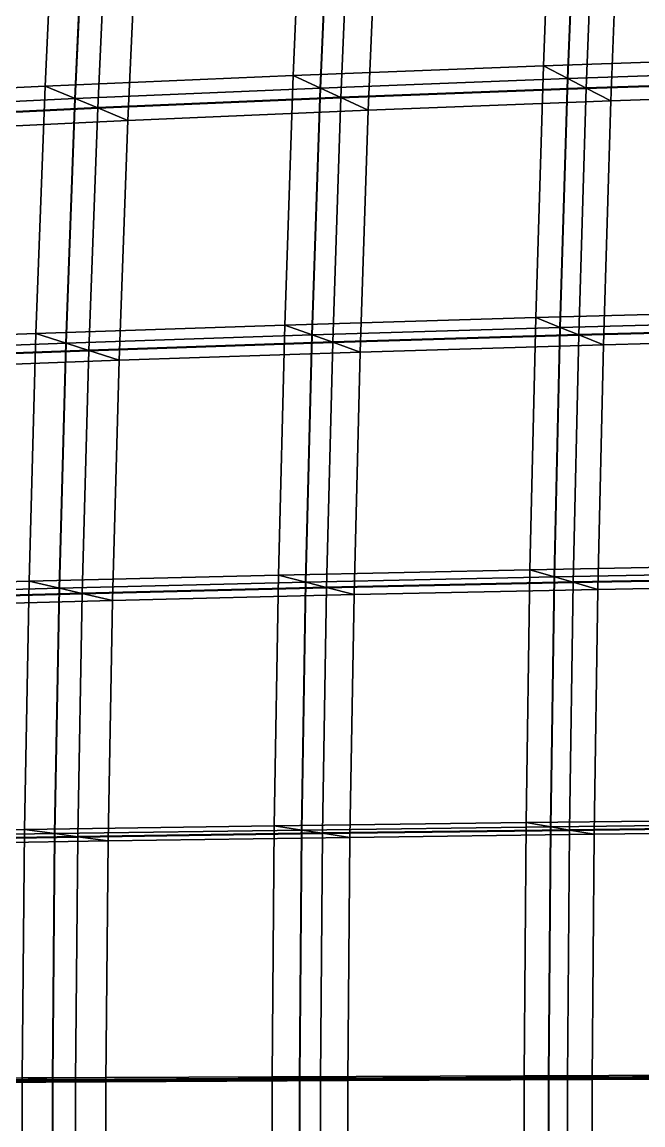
# Model space of a CAD drawing. Extents: x -25.3 to 28.3, y -25.5 to 26.5.
# Drawn here: x -11.232 to -8.653, y 0.321 to 4.903 of the extents above; entities that cross this region are included whole.
import ezdxf

# ---------------------------------------------------------------- set-up
doc = ezdxf.new("R2010")
doc.units = 0
doc.header["$MEASUREMENT"] = 0
doc.layers.add('LowerTendons', color=150, linetype='CONTINUOUS', lineweight=50)
doc.layers.add('UpperTendons', color=123, linetype='CONTINUOUS', lineweight=40)
doc.layers.add('TestBases', color=40, linetype='CONTINUOUS')

msp = doc.modelspace()

# ---------------------------------------------------------------- linework, layer by layer
at = {"layer": 'LowerTendons'}
for p, q in [((-8.88809, 4.6283, 33.43039), (-9.90728, 4.58922, 33.14807)), ((-7.86102, 4.66312, 33.68189), (-8.88809, 4.6283, 33.43039)), ((-9.90728, 4.58922, 33.14807), (-10.91768, 4.5459, 32.83518)), ((-10.91768, 4.5459, 32.83518), (-11.91838, 4.49838, 32.49195)), ((-7.8891, 3.6307, 33.80222), (-8.91937, 3.6034, 33.54803)), ((-8.91937, 3.6034, 33.54803), (-9.94156, 3.57276, 33.26275)), ((-10.95474, 3.53881, 32.94663), (-11.95799, 3.50157, 32.59993)), ((-9.94156, 3.57276, 33.26275), (-10.95474, 3.53881, 32.94663)), ((-8.94284, 2.57579, 33.6363), (-9.96727, 2.55377, 33.34879)), ((-7.91018, 2.59541, 33.89252), (-8.94284, 2.57579, 33.6363)), ((-10.98254, 2.52938, 33.03023), (-11.9877, 2.50263, 32.68091)), ((-9.96727, 2.55377, 33.34879), (-10.98254, 2.52938, 33.03023)), ((-7.92423, 1.55807, 33.95275), (-8.95849, 1.54625, 33.69517)), ((-11.00107, 1.51829, 33.08597), (-12.0075, 1.50218, 32.7349)), ((-9.98442, 1.53299, 33.40616), (-11.00107, 1.51829, 33.08597)), ((-8.95849, 1.54625, 33.69517), (-9.98442, 1.53299, 33.40616)), ((-11.01034, 0.50621, 33.11384), (-12.0174, 0.50083, 32.76189)), ((-9.99299, 0.51112, 33.43485), (-11.01034, 0.50621, 33.11384)), ((-8.96631, 0.51554, 33.72461), (-9.99299, 0.51112, 33.43485)), ((-7.93126, 0.51949, 33.98287), (-8.96631, 0.51554, 33.72461))]:
    msp.add_line(p, q, dxfattribs=at)
at = {"layer": 'TestBases'}
for points in [[(-7.98291, 5.806, 34.20415), (-9.0265, 5.76303, 33.95099), (-9.06636, 4.72113, 34.10091), (-8.01869, 4.75665, 34.35746)], [(-9.0265, 5.76303, 33.95099), (-10.06231, 5.71478, 33.66677), (-10.106, 4.68126, 33.81294), (-9.06636, 4.72113, 34.10091)], [(-8.92508, 5.69828, 33.56952), (-8.96449, 4.66809, 33.71775), (-9.06636, 4.72113, 34.10091), (-9.0265, 5.76303, 33.95099)], [(-8.96449, 4.66809, 33.71775), (-8.92508, 5.69828, 33.56952), (-9.0265, 5.76303, 33.95099), (-9.06636, 4.72113, 34.10091)], [(-7.89321, 5.74077, 33.81983), (-8.92508, 5.69828, 33.56952), (-8.96449, 4.66809, 33.71775), (-7.92859, 4.7032, 33.97142)], [(-7.89321, 5.74077, 33.81983), (-8.92508, 5.69828, 33.56952), (-8.96449, 4.66809, 33.71775), (-7.92859, 4.7032, 33.97142)], [(-10.06231, 5.71478, 33.66677), (-11.08942, 5.6613, 33.35168), (-11.13666, 4.63708, 33.49376), (-10.106, 4.68126, 33.81294)], [(-9.94925, 5.65057, 33.28849), (-9.99245, 4.62867, 33.43301), (-10.106, 4.68126, 33.81294), (-10.06231, 5.71478, 33.66677)], [(-9.99245, 4.62867, 33.43301), (-9.94925, 5.65057, 33.28849), (-10.06231, 5.71478, 33.66677), (-10.106, 4.68126, 33.81294)], [(-8.92508, 5.69828, 33.56952), (-9.94925, 5.65057, 33.28849), (-9.99245, 4.62867, 33.43301), (-8.96449, 4.66809, 33.71775)], [(-8.92508, 5.69828, 33.56952), (-9.94925, 5.65057, 33.28849), (-9.99245, 4.62867, 33.43301), (-8.96449, 4.66809, 33.71775)], [(-8.84901, 5.64971, 33.28341), (-8.88809, 4.6283, 33.43039), (-8.96449, 4.66809, 33.71775), (-8.92508, 5.69828, 33.56952)], [(-8.88809, 4.6283, 33.43039), (-8.84901, 5.64971, 33.28341), (-8.92508, 5.69828, 33.56952), (-8.96449, 4.66809, 33.71775)], [(-7.82594, 5.69184, 33.53159), (-8.84901, 5.64971, 33.28341), (-8.88809, 4.6283, 33.43039), (-7.86102, 4.66312, 33.68189)], [(-7.82594, 5.69184, 33.53159), (-8.84901, 5.64971, 33.28341), (-8.88809, 4.6283, 33.43039), (-7.86102, 4.66312, 33.68189)], [(-11.08942, 5.6613, 33.35168), (-12.10693, 5.60261, 33.00596), (-12.15743, 4.5886, 33.14365), (-11.13666, 4.63708, 33.49376)], [(-10.96482, 5.59769, 32.97694), (-11.01153, 4.58497, 33.11743), (-11.13666, 4.63708, 33.49376), (-11.08942, 5.6613, 33.35168)], [(-11.01153, 4.58497, 33.11743), (-10.96482, 5.59769, 32.97694), (-11.08942, 5.6613, 33.35168), (-11.13666, 4.63708, 33.49376)], [(-9.94925, 5.65057, 33.28849), (-10.96482, 5.59769, 32.97694), (-11.01153, 4.58497, 33.11743), (-9.99245, 4.62867, 33.43301)], [(-9.94925, 5.65057, 33.28849), (-10.96482, 5.59769, 32.97694), (-11.01153, 4.58497, 33.11743), (-9.99245, 4.62867, 33.43301)], [(-9.86445, 5.60241, 33.00478), (-9.90728, 4.58922, 33.14807), (-9.99245, 4.62867, 33.43301), (-9.94925, 5.65057, 33.28849)], [(-9.90728, 4.58922, 33.14807), (-9.86445, 5.60241, 33.00478), (-9.94925, 5.65057, 33.28849), (-9.99245, 4.62867, 33.43301)], [(-8.84901, 5.64971, 33.28341), (-9.86445, 5.60241, 33.00478), (-9.90728, 4.58922, 33.14807), (-8.88809, 4.6283, 33.43039)], [(-8.84901, 5.64971, 33.28341), (-9.86445, 5.60241, 33.00478), (-9.90728, 4.58922, 33.14807), (-8.88809, 4.6283, 33.43039)], [(-8.74759, 5.58496, 32.90194), (-8.78622, 4.57525, 33.04723), (-8.88809, 4.6283, 33.43039), (-8.84901, 5.64971, 33.28341)], [(-8.78622, 4.57525, 33.04723), (-8.74759, 5.58496, 32.90194), (-8.84901, 5.64971, 33.28341), (-8.88809, 4.6283, 33.43039)], [(-10.96482, 5.59769, 32.97694), (-11.97089, 5.53966, 32.6351), (-12.02083, 4.53705, 32.77125), (-11.01153, 4.58497, 33.11743)], [(-10.96482, 5.59769, 32.97694), (-11.97089, 5.53966, 32.6351), (-12.02083, 4.53705, 32.77125), (-11.01153, 4.58497, 33.11743)], [(-10.87137, 5.54998, 32.69589), (-10.91768, 4.5459, 32.83518), (-11.01153, 4.58497, 33.11743), (-10.96482, 5.59769, 32.97694)], [(-10.91768, 4.5459, 32.83518), (-10.87137, 5.54998, 32.69589), (-10.96482, 5.59769, 32.97694), (-11.01153, 4.58497, 33.11743)], [(-9.86445, 5.60241, 33.00478), (-10.87137, 5.54998, 32.69589), (-10.91768, 4.5459, 32.83518), (-9.90728, 4.58922, 33.14807)], [(-9.86445, 5.60241, 33.00478), (-10.87137, 5.54998, 32.69589), (-10.91768, 4.5459, 32.83518), (-9.90728, 4.58922, 33.14807)], [(-9.7514, 5.5382, 32.6265), (-9.79373, 4.53662, 32.76815), (-9.90728, 4.58922, 33.14807), (-9.86445, 5.60241, 33.00478)], [(-9.79373, 4.53662, 32.76815), (-9.7514, 5.5382, 32.6265), (-9.86445, 5.60241, 33.00478), (-9.90728, 4.58922, 33.14807)], [(-7.73624, 5.6266, 33.14728), (-8.74759, 5.58496, 32.90194), (-8.78622, 4.57525, 33.04723), (-7.77092, 4.60968, 33.29585)], [(-10.87137, 5.54998, 32.69589), (-11.86887, 5.49245, 32.35696), (-11.91838, 4.49838, 32.49195), (-10.91768, 4.5459, 32.83518)], [(-10.87137, 5.54998, 32.69589), (-11.86887, 5.49245, 32.35696), (-11.91838, 4.49838, 32.49195), (-10.91768, 4.5459, 32.83518)], [(-10.74677, 5.48637, 32.32115), (-10.79255, 4.4938, 32.45884), (-10.91768, 4.5459, 32.83518), (-10.87137, 5.54998, 32.69589)], [(-10.79255, 4.4938, 32.45884), (-10.74677, 5.48637, 32.32115), (-10.87137, 5.54998, 32.69589), (-10.91768, 4.5459, 32.83518)], [(-8.74759, 5.58496, 32.90194), (-9.7514, 5.5382, 32.6265), (-9.79373, 4.53662, 32.76815), (-8.78622, 4.57525, 33.04723)], [(-9.7514, 5.5382, 32.6265), (-10.74677, 5.48637, 32.32115), (-10.79255, 4.4938, 32.45884), (-9.79373, 4.53662, 32.76815)], [(-10.74677, 5.48637, 32.32115), (-11.73283, 5.4295, 31.98611), (-11.78178, 4.44682, 32.11955), (-10.79255, 4.4938, 32.45884)], [(-9.06636, 4.72113, 34.10091), (-10.106, 4.68126, 33.81294), (-10.14096, 3.64442, 33.92992), (-9.09827, 3.67568, 34.22091)], [(-8.96449, 4.66809, 33.71775), (-9.99245, 4.62867, 33.43301), (-10.106, 4.68126, 33.81294), (-9.06636, 4.72113, 34.10091)], [(-9.99245, 4.62867, 33.43301), (-8.96449, 4.66809, 33.71775), (-9.06636, 4.72113, 34.10091), (-10.106, 4.68126, 33.81294)], [(-8.01869, 4.75665, 34.35746), (-9.06636, 4.72113, 34.10091), (-9.09827, 3.67568, 34.22091), (-8.04734, 3.70353, 34.4802)], [(-8.96449, 4.66809, 33.71775), (-8.99604, 3.63438, 33.83641), (-9.09827, 3.67568, 34.22091), (-9.06636, 4.72113, 34.10091)], [(-8.99604, 3.63438, 33.83641), (-8.96449, 4.66809, 33.71775), (-9.06636, 4.72113, 34.10091), (-9.09827, 3.67568, 34.22091)], [(-7.92859, 4.7032, 33.97142), (-8.96449, 4.66809, 33.71775), (-9.06636, 4.72113, 34.10091), (-8.01869, 4.75665, 34.35746)], [(-8.96449, 4.66809, 33.71775), (-7.92859, 4.7032, 33.97142), (-8.01869, 4.75665, 34.35746), (-9.06636, 4.72113, 34.10091)], [(-10.106, 4.68126, 33.81294), (-11.13666, 4.63708, 33.49376), (-11.17446, 3.60978, 33.60745), (-10.14096, 3.64442, 33.92992)], [(-9.99245, 4.62867, 33.43301), (-11.01153, 4.58497, 33.11743), (-11.13666, 4.63708, 33.49376), (-10.106, 4.68126, 33.81294)], [(-11.01153, 4.58497, 33.11743), (-9.99245, 4.62867, 33.43301), (-10.106, 4.68126, 33.81294), (-11.13666, 4.63708, 33.49376)], [(-9.99245, 4.62867, 33.43301), (-10.02702, 3.60347, 33.54868), (-10.14096, 3.64442, 33.92992), (-10.106, 4.68126, 33.81294)], [(-10.02702, 3.60347, 33.54868), (-9.99245, 4.62867, 33.43301), (-10.106, 4.68126, 33.81294), (-10.14096, 3.64442, 33.92992)], [(-7.92859, 4.7032, 33.97142), (-8.96449, 4.66809, 33.71775), (-8.99604, 3.63438, 33.83641), (-7.95692, 3.66191, 34.09278)], [(-7.92859, 4.7032, 33.97142), (-8.96449, 4.66809, 33.71775), (-8.99604, 3.63438, 33.83641), (-7.95692, 3.66191, 34.09278)], [(-7.86102, 4.66312, 33.68189), (-8.88809, 4.6283, 33.43039), (-8.96449, 4.66809, 33.71775), (-7.92859, 4.7032, 33.97142)], [(-8.88809, 4.6283, 33.43039), (-7.86102, 4.66312, 33.68189), (-7.92859, 4.7032, 33.97142), (-8.96449, 4.66809, 33.71775)], [(-11.13666, 4.63708, 33.49376), (-12.15743, 4.5886, 33.14365), (-12.19784, 3.5718, 33.2538), (-11.17446, 3.60978, 33.60745)], [(-11.01153, 4.58497, 33.11743), (-12.02083, 4.53705, 32.77125), (-12.15743, 4.5886, 33.14365), (-11.13666, 4.63708, 33.49376)], [(-12.02083, 4.53705, 32.77125), (-11.01153, 4.58497, 33.11743), (-11.13666, 4.63708, 33.49376), (-12.15743, 4.5886, 33.14365)], [(-11.01153, 4.58497, 33.11743), (-11.04891, 3.56922, 33.22984), (-11.17446, 3.60978, 33.60745), (-11.13666, 4.63708, 33.49376)], [(-11.04891, 3.56922, 33.22984), (-11.01153, 4.58497, 33.11743), (-11.13666, 4.63708, 33.49376), (-11.17446, 3.60978, 33.60745)], [(-9.99245, 4.62867, 33.43301), (-11.01153, 4.58497, 33.11743), (-11.04891, 3.56922, 33.22984), (-10.02702, 3.60347, 33.54868)], [(-9.99245, 4.62867, 33.43301), (-11.01153, 4.58497, 33.11743), (-11.04891, 3.56922, 33.22984), (-10.02702, 3.60347, 33.54868)], [(-9.90728, 4.58922, 33.14807), (-10.91768, 4.5459, 32.83518), (-11.01153, 4.58497, 33.11743), (-9.99245, 4.62867, 33.43301)], [(-10.91768, 4.5459, 32.83518), (-9.90728, 4.58922, 33.14807), (-9.99245, 4.62867, 33.43301), (-11.01153, 4.58497, 33.11743)], [(-8.96449, 4.66809, 33.71775), (-9.99245, 4.62867, 33.43301), (-10.02702, 3.60347, 33.54868), (-8.99604, 3.63438, 33.83641)], [(-8.96449, 4.66809, 33.71775), (-9.99245, 4.62867, 33.43301), (-10.02702, 3.60347, 33.54868), (-8.99604, 3.63438, 33.83641)], [(-9.90728, 4.58922, 33.14807), (-9.94156, 3.57276, 33.26275), (-10.02702, 3.60347, 33.54868), (-9.99245, 4.62867, 33.43301)], [(-9.94156, 3.57276, 33.26275), (-9.90728, 4.58922, 33.14807), (-9.99245, 4.62867, 33.43301), (-10.02702, 3.60347, 33.54868)], [(-8.88809, 4.6283, 33.43039), (-9.90728, 4.58922, 33.14807), (-9.99245, 4.62867, 33.43301), (-8.96449, 4.66809, 33.71775)], [(-9.90728, 4.58922, 33.14807), (-8.88809, 4.6283, 33.43039), (-8.96449, 4.66809, 33.71775), (-9.99245, 4.62867, 33.43301)], [(-8.88809, 4.6283, 33.43039), (-9.90728, 4.58922, 33.14807), (-9.94156, 3.57276, 33.26275), (-8.91937, 3.6034, 33.54803)], [(-8.88809, 4.6283, 33.43039), (-9.90728, 4.58922, 33.14807), (-9.94156, 3.57276, 33.26275), (-8.91937, 3.6034, 33.54803)], [(-8.78622, 4.57525, 33.04723), (-9.79373, 4.53662, 32.76815), (-9.90728, 4.58922, 33.14807), (-8.88809, 4.6283, 33.43039)], [(-9.79373, 4.53662, 32.76815), (-8.78622, 4.57525, 33.04723), (-8.88809, 4.6283, 33.43039), (-9.90728, 4.58922, 33.14807)], [(-8.88809, 4.6283, 33.43039), (-8.91937, 3.6034, 33.54803), (-8.99604, 3.63438, 33.83641), (-8.96449, 4.66809, 33.71775)], [(-8.91937, 3.6034, 33.54803), (-8.88809, 4.6283, 33.43039), (-8.96449, 4.66809, 33.71775), (-8.99604, 3.63438, 33.83641)], [(-7.86102, 4.66312, 33.68189), (-8.88809, 4.6283, 33.43039), (-8.91937, 3.6034, 33.54803), (-7.8891, 3.6307, 33.80222)], [(-7.86102, 4.66312, 33.68189), (-8.88809, 4.6283, 33.43039), (-8.91937, 3.6034, 33.54803), (-7.8891, 3.6307, 33.80222)], [(-8.78622, 4.57525, 33.04723), (-8.81714, 3.5621, 33.16353), (-8.91937, 3.6034, 33.54803), (-8.88809, 4.6283, 33.43039)], [(-8.81714, 3.5621, 33.16353), (-8.78622, 4.57525, 33.04723), (-8.88809, 4.6283, 33.43039), (-8.91937, 3.6034, 33.54803)], [(-7.77092, 4.60968, 33.29585), (-8.78622, 4.57525, 33.04723), (-8.88809, 4.6283, 33.43039), (-7.86102, 4.66312, 33.68189)], [(-8.78622, 4.57525, 33.04723), (-7.77092, 4.60968, 33.29585), (-7.86102, 4.66312, 33.68189), (-8.88809, 4.6283, 33.43039)], [(-11.01153, 4.58497, 33.11743), (-12.02083, 4.53705, 32.77125), (-12.06078, 3.53167, 32.88016), (-11.04891, 3.56922, 33.22984)], [(-11.01153, 4.58497, 33.11743), (-12.02083, 4.53705, 32.77125), (-12.06078, 3.53167, 32.88016), (-11.04891, 3.56922, 33.22984)], [(-10.91768, 4.5459, 32.83518), (-11.91838, 4.49838, 32.49195), (-12.02083, 4.53705, 32.77125), (-11.01153, 4.58497, 33.11743)], [(-11.91838, 4.49838, 32.49195), (-10.91768, 4.5459, 32.83518), (-11.01153, 4.58497, 33.11743), (-12.02083, 4.53705, 32.77125)], [(-10.91768, 4.5459, 32.83518), (-10.95474, 3.53881, 32.94663), (-11.04891, 3.56922, 33.22984), (-11.01153, 4.58497, 33.11743)], [(-10.95474, 3.53881, 32.94663), (-10.91768, 4.5459, 32.83518), (-11.01153, 4.58497, 33.11743), (-11.04891, 3.56922, 33.22984)], [(-9.90728, 4.58922, 33.14807), (-10.91768, 4.5459, 32.83518), (-10.95474, 3.53881, 32.94663), (-9.94156, 3.57276, 33.26275)], [(-9.90728, 4.58922, 33.14807), (-10.91768, 4.5459, 32.83518), (-10.95474, 3.53881, 32.94663), (-9.94156, 3.57276, 33.26275)], [(-9.79373, 4.53662, 32.76815), (-10.79255, 4.4938, 32.45884), (-10.91768, 4.5459, 32.83518), (-9.90728, 4.58922, 33.14807)], [(-10.79255, 4.4938, 32.45884), (-9.79373, 4.53662, 32.76815), (-9.90728, 4.58922, 33.14807), (-10.91768, 4.5459, 32.83518)], [(-9.79373, 4.53662, 32.76815), (-9.82761, 3.53181, 32.88152), (-9.94156, 3.57276, 33.26275), (-9.90728, 4.58922, 33.14807)], [(-9.82761, 3.53181, 32.88152), (-9.79373, 4.53662, 32.76815), (-9.90728, 4.58922, 33.14807), (-9.94156, 3.57276, 33.26275)], [(-7.77092, 4.60968, 33.29585), (-8.78622, 4.57525, 33.04723), (-8.81714, 3.5621, 33.16353), (-7.79868, 3.58909, 33.4148)], [(-10.91768, 4.5459, 32.83518), (-11.91838, 4.49838, 32.49195), (-11.95799, 3.50157, 32.59993), (-10.95474, 3.53881, 32.94663)], [(-10.91768, 4.5459, 32.83518), (-11.91838, 4.49838, 32.49195), (-11.95799, 3.50157, 32.59993), (-10.95474, 3.53881, 32.94663)], [(-10.79255, 4.4938, 32.45884), (-11.78178, 4.44682, 32.11955), (-11.91838, 4.49838, 32.49195), (-10.91768, 4.5459, 32.83518)], [(-11.78178, 4.44682, 32.11955), (-10.79255, 4.4938, 32.45884), (-10.91768, 4.5459, 32.83518), (-11.91838, 4.49838, 32.49195)], [(-10.79255, 4.4938, 32.45884), (-10.82919, 3.49825, 32.56902), (-10.95474, 3.53881, 32.94663), (-10.91768, 4.5459, 32.83518)], [(-10.82919, 3.49825, 32.56902), (-10.79255, 4.4938, 32.45884), (-10.91768, 4.5459, 32.83518), (-10.95474, 3.53881, 32.94663)], [(-9.79373, 4.53662, 32.76815), (-10.79255, 4.4938, 32.45884), (-10.82919, 3.49825, 32.56902), (-9.82761, 3.53181, 32.88152)], [(-8.78622, 4.57525, 33.04723), (-9.79373, 4.53662, 32.76815), (-9.82761, 3.53181, 32.88152), (-8.81714, 3.5621, 33.16353)], [(-10.79255, 4.4938, 32.45884), (-11.78178, 4.44682, 32.11955), (-11.82094, 3.46143, 32.22629), (-10.82919, 3.49825, 32.56902)], [(-9.09827, 3.67568, 34.22091), (-10.14096, 3.64442, 33.92992), (-10.16719, 2.605, 34.01768), (-9.12221, 2.62746, 34.31096)], [(-8.99604, 3.63438, 33.83641), (-10.02702, 3.60347, 33.54868), (-10.14096, 3.64442, 33.92992), (-9.09827, 3.67568, 34.22091)], [(-10.02702, 3.60347, 33.54868), (-8.99604, 3.63438, 33.83641), (-9.09827, 3.67568, 34.22091), (-10.14096, 3.64442, 33.92992)], [(-8.04734, 3.70353, 34.4802), (-9.09827, 3.67568, 34.22091), (-9.12221, 2.62746, 34.31096), (-8.06883, 2.64747, 34.57231)], [(-8.99604, 3.63438, 33.83641), (-9.01971, 2.59793, 33.92544), (-9.12221, 2.62746, 34.31096), (-9.09827, 3.67568, 34.22091)], [(-9.01971, 2.59793, 33.92544), (-8.99604, 3.63438, 33.83641), (-9.09827, 3.67568, 34.22091), (-9.12221, 2.62746, 34.31096)], [(-7.95692, 3.66191, 34.09278), (-8.99604, 3.63438, 33.83641), (-9.09827, 3.67568, 34.22091), (-8.04734, 3.70353, 34.4802)], [(-8.99604, 3.63438, 33.83641), (-7.95692, 3.66191, 34.09278), (-8.04734, 3.70353, 34.4802), (-9.09827, 3.67568, 34.22091)], [(-10.14096, 3.64442, 33.92992), (-11.17446, 3.60978, 33.60745), (-11.20282, 2.58011, 33.69273), (-10.16719, 2.605, 34.01768)], [(-10.02702, 3.60347, 33.54868), (-11.04891, 3.56922, 33.22984), (-11.17446, 3.60978, 33.60745), (-10.14096, 3.64442, 33.92992)], [(-11.04891, 3.56922, 33.22984), (-10.02702, 3.60347, 33.54868), (-10.14096, 3.64442, 33.92992), (-11.17446, 3.60978, 33.60745)], [(-10.02702, 3.60347, 33.54868), (-10.05295, 2.57573, 33.63545), (-10.16719, 2.605, 34.01768), (-10.14096, 3.64442, 33.92992)], [(-10.05295, 2.57573, 33.63545), (-10.02702, 3.60347, 33.54868), (-10.14096, 3.64442, 33.92992), (-10.16719, 2.605, 34.01768)], [(-8.99604, 3.63438, 33.83641), (-10.02702, 3.60347, 33.54868), (-10.05295, 2.57573, 33.63545), (-9.01971, 2.59793, 33.92544)], [(-8.99604, 3.63438, 33.83641), (-10.02702, 3.60347, 33.54868), (-10.05295, 2.57573, 33.63545), (-9.01971, 2.59793, 33.92544)], [(-8.91937, 3.6034, 33.54803), (-9.94156, 3.57276, 33.26275), (-10.02702, 3.60347, 33.54868), (-8.99604, 3.63438, 33.83641)], [(-9.94156, 3.57276, 33.26275), (-8.91937, 3.6034, 33.54803), (-8.99604, 3.63438, 33.83641), (-10.02702, 3.60347, 33.54868)], [(-7.95692, 3.66191, 34.09278), (-8.99604, 3.63438, 33.83641), (-9.01971, 2.59793, 33.92544), (-7.97817, 2.61772, 34.18386)], [(-7.95692, 3.66191, 34.09278), (-8.99604, 3.63438, 33.83641), (-9.01971, 2.59793, 33.92544), (-7.97817, 2.61772, 34.18386)], [(-8.91937, 3.6034, 33.54803), (-8.94284, 2.57579, 33.6363), (-9.01971, 2.59793, 33.92544), (-8.99604, 3.63438, 33.83641)], [(-8.94284, 2.57579, 33.6363), (-8.91937, 3.6034, 33.54803), (-8.99604, 3.63438, 33.83641), (-9.01971, 2.59793, 33.92544)], [(-7.8891, 3.6307, 33.80222), (-8.91937, 3.6034, 33.54803), (-8.99604, 3.63438, 33.83641), (-7.95692, 3.66191, 34.09278)], [(-8.91937, 3.6034, 33.54803), (-7.8891, 3.6307, 33.80222), (-7.95692, 3.66191, 34.09278), (-8.99604, 3.63438, 33.83641)], [(-7.8891, 3.6307, 33.80222), (-8.91937, 3.6034, 33.54803), (-8.94284, 2.57579, 33.6363), (-7.91018, 2.59541, 33.89252)], [(-7.8891, 3.6307, 33.80222), (-8.91937, 3.6034, 33.54803), (-8.94284, 2.57579, 33.6363), (-7.91018, 2.59541, 33.89252)], [(-7.79868, 3.58909, 33.4148), (-8.81714, 3.5621, 33.16353), (-8.91937, 3.6034, 33.54803), (-7.8891, 3.6307, 33.80222)], [(-8.81714, 3.5621, 33.16353), (-7.79868, 3.58909, 33.4148), (-7.8891, 3.6307, 33.80222), (-8.91937, 3.6034, 33.54803)], [(-11.17446, 3.60978, 33.60745), (-12.19784, 3.5718, 33.2538), (-12.22814, 2.55283, 33.3364), (-11.20282, 2.58011, 33.69273)], [(-11.04891, 3.56922, 33.22984), (-12.06078, 3.53167, 32.88016), (-12.19784, 3.5718, 33.2538), (-11.17446, 3.60978, 33.60745)], [(-12.06078, 3.53167, 32.88016), (-11.04891, 3.56922, 33.22984), (-11.17446, 3.60978, 33.60745), (-12.19784, 3.5718, 33.2538)], [(-11.04891, 3.56922, 33.22984), (-11.07694, 2.55112, 33.31416), (-11.20282, 2.58011, 33.69273), (-11.17446, 3.60978, 33.60745)], [(-11.07694, 2.55112, 33.31416), (-11.04891, 3.56922, 33.22984), (-11.17446, 3.60978, 33.60745), (-11.20282, 2.58011, 33.69273)], [(-10.02702, 3.60347, 33.54868), (-11.04891, 3.56922, 33.22984), (-11.07694, 2.55112, 33.31416), (-10.05295, 2.57573, 33.63545)], [(-10.02702, 3.60347, 33.54868), (-11.04891, 3.56922, 33.22984), (-11.07694, 2.55112, 33.31416), (-10.05295, 2.57573, 33.63545)], [(-9.94156, 3.57276, 33.26275), (-10.95474, 3.53881, 32.94663), (-11.04891, 3.56922, 33.22984), (-10.02702, 3.60347, 33.54868)], [(-10.95474, 3.53881, 32.94663), (-9.94156, 3.57276, 33.26275), (-10.02702, 3.60347, 33.54868), (-11.04891, 3.56922, 33.22984)], [(-9.94156, 3.57276, 33.26275), (-9.96727, 2.55377, 33.34879), (-10.05295, 2.57573, 33.63545), (-10.02702, 3.60347, 33.54868)], [(-9.96727, 2.55377, 33.34879), (-9.94156, 3.57276, 33.26275), (-10.02702, 3.60347, 33.54868), (-10.05295, 2.57573, 33.63545)], [(-8.91937, 3.6034, 33.54803), (-9.94156, 3.57276, 33.26275), (-9.96727, 2.55377, 33.34879), (-8.94284, 2.57579, 33.6363)], [(-8.91937, 3.6034, 33.54803), (-9.94156, 3.57276, 33.26275), (-9.96727, 2.55377, 33.34879), (-8.94284, 2.57579, 33.6363)], [(-8.81714, 3.5621, 33.16353), (-9.82761, 3.53181, 32.88152), (-9.94156, 3.57276, 33.26275), (-8.91937, 3.6034, 33.54803)], [(-9.82761, 3.53181, 32.88152), (-8.81714, 3.5621, 33.16353), (-8.91937, 3.6034, 33.54803), (-9.94156, 3.57276, 33.26275)], [(-8.81714, 3.5621, 33.16353), (-8.84034, 2.54627, 33.25079), (-8.94284, 2.57579, 33.6363), (-8.91937, 3.6034, 33.54803)], [(-8.84034, 2.54627, 33.25079), (-8.81714, 3.5621, 33.16353), (-8.91937, 3.6034, 33.54803), (-8.94284, 2.57579, 33.6363)], [(-7.79868, 3.58909, 33.4148), (-8.81714, 3.5621, 33.16353), (-8.84034, 2.54627, 33.25079), (-7.81952, 2.56567, 33.50407)], [(-11.04891, 3.56922, 33.22984), (-12.06078, 3.53167, 32.88016), (-12.09074, 2.52414, 32.96184), (-11.07694, 2.55112, 33.31416)], [(-11.04891, 3.56922, 33.22984), (-12.06078, 3.53167, 32.88016), (-12.09074, 2.52414, 32.96184), (-11.07694, 2.55112, 33.31416)], [(-10.95474, 3.53881, 32.94663), (-11.95799, 3.50157, 32.59993), (-12.06078, 3.53167, 32.88016), (-11.04891, 3.56922, 33.22984)], [(-11.95799, 3.50157, 32.59993), (-10.95474, 3.53881, 32.94663), (-11.04891, 3.56922, 33.22984), (-12.06078, 3.53167, 32.88016)], [(-10.95474, 3.53881, 32.94663), (-11.95799, 3.50157, 32.59993), (-11.9877, 2.50263, 32.68091), (-10.98254, 2.52938, 33.03023)], [(-10.95474, 3.53881, 32.94663), (-11.95799, 3.50157, 32.59993), (-11.9877, 2.50263, 32.68091), (-10.98254, 2.52938, 33.03023)], [(-10.82919, 3.49825, 32.56902), (-11.82094, 3.46143, 32.22629), (-11.95799, 3.50157, 32.59993), (-10.95474, 3.53881, 32.94663)], [(-11.82094, 3.46143, 32.22629), (-10.82919, 3.49825, 32.56902), (-10.95474, 3.53881, 32.94663), (-11.95799, 3.50157, 32.59993)], [(-10.95474, 3.53881, 32.94663), (-10.98254, 2.52938, 33.03023), (-11.07694, 2.55112, 33.31416), (-11.04891, 3.56922, 33.22984)], [(-10.98254, 2.52938, 33.03023), (-10.95474, 3.53881, 32.94663), (-11.04891, 3.56922, 33.22984), (-11.07694, 2.55112, 33.31416)], [(-9.94156, 3.57276, 33.26275), (-10.95474, 3.53881, 32.94663), (-10.98254, 2.52938, 33.03023), (-9.96727, 2.55377, 33.34879)], [(-9.94156, 3.57276, 33.26275), (-10.95474, 3.53881, 32.94663), (-10.98254, 2.52938, 33.03023), (-9.96727, 2.55377, 33.34879)], [(-10.82919, 3.49825, 32.56902), (-10.85666, 2.50039, 32.65166), (-10.98254, 2.52938, 33.03023), (-10.95474, 3.53881, 32.94663)], [(-10.85666, 2.50039, 32.65166), (-10.82919, 3.49825, 32.56902), (-10.95474, 3.53881, 32.94663), (-10.98254, 2.52938, 33.03023)], [(-9.82761, 3.53181, 32.88152), (-10.82919, 3.49825, 32.56902), (-10.95474, 3.53881, 32.94663), (-9.94156, 3.57276, 33.26275)], [(-10.82919, 3.49825, 32.56902), (-9.82761, 3.53181, 32.88152), (-9.94156, 3.57276, 33.26275), (-10.95474, 3.53881, 32.94663)], [(-9.82761, 3.53181, 32.88152), (-10.82919, 3.49825, 32.56902), (-10.85666, 2.50039, 32.65166), (-9.85303, 2.52451, 32.96657)], [(-9.82761, 3.53181, 32.88152), (-9.85303, 2.52451, 32.96657), (-9.96727, 2.55377, 33.34879), (-9.94156, 3.57276, 33.26275)], [(-9.85303, 2.52451, 32.96657), (-9.82761, 3.53181, 32.88152), (-9.94156, 3.57276, 33.26275), (-9.96727, 2.55377, 33.34879)], [(-8.81714, 3.5621, 33.16353), (-9.82761, 3.53181, 32.88152), (-9.85303, 2.52451, 32.96657), (-8.84034, 2.54627, 33.25079)], [(-10.82919, 3.49825, 32.56902), (-11.82094, 3.46143, 32.22629), (-11.8503, 2.47395, 32.30635), (-10.85666, 2.50039, 32.65166)], [(-9.12221, 2.62746, 34.31096), (-10.16719, 2.605, 34.01768), (-10.18468, 1.56373, 34.07619), (-9.13817, 1.57726, 34.37101)], [(-9.01971, 2.59793, 33.92544), (-10.05295, 2.57573, 33.63545), (-10.16719, 2.605, 34.01768), (-9.12221, 2.62746, 34.31096)], [(-10.05295, 2.57573, 33.63545), (-9.01971, 2.59793, 33.92544), (-9.12221, 2.62746, 34.31096), (-10.16719, 2.605, 34.01768)], [(-8.06883, 2.64747, 34.57231), (-9.12221, 2.62746, 34.31096), (-9.13817, 1.57726, 34.37101), (-8.08317, 1.58932, 34.63375)], [(-9.01971, 2.59793, 33.92544), (-9.03549, 1.55954, 33.98482), (-9.13817, 1.57726, 34.37101), (-9.12221, 2.62746, 34.31096)], [(-9.03549, 1.55954, 33.98482), (-9.01971, 2.59793, 33.92544), (-9.12221, 2.62746, 34.31096), (-9.13817, 1.57726, 34.37101)], [(-7.97817, 2.61772, 34.18386), (-9.01971, 2.59793, 33.92544), (-9.12221, 2.62746, 34.31096), (-8.06883, 2.64747, 34.57231)], [(-9.01971, 2.59793, 33.92544), (-7.97817, 2.61772, 34.18386), (-8.06883, 2.64747, 34.57231), (-9.12221, 2.62746, 34.31096)], [(-7.97817, 2.61772, 34.18386), (-9.01971, 2.59793, 33.92544), (-9.03549, 1.55954, 33.98482), (-7.99235, 1.57146, 34.2446)], [(-7.97817, 2.61772, 34.18386), (-9.01971, 2.59793, 33.92544), (-9.03549, 1.55954, 33.98482), (-7.99235, 1.57146, 34.2446)], [(-7.91018, 2.59541, 33.89252), (-8.94284, 2.57579, 33.6363), (-9.01971, 2.59793, 33.92544), (-7.97817, 2.61772, 34.18386)], [(-8.94284, 2.57579, 33.6363), (-7.91018, 2.59541, 33.89252), (-7.97817, 2.61772, 34.18386), (-9.01971, 2.59793, 33.92544)], [(-11.20282, 2.58011, 33.69273), (-12.22814, 2.55283, 33.3364), (-12.24834, 1.53231, 33.39147), (-11.22172, 1.54875, 33.74958)], [(-11.07694, 2.55112, 33.31416), (-12.09074, 2.52414, 32.96184), (-12.22814, 2.55283, 33.3364), (-11.20282, 2.58011, 33.69273)], [(-12.09074, 2.52414, 32.96184), (-11.07694, 2.55112, 33.31416), (-11.20282, 2.58011, 33.69273), (-12.22814, 2.55283, 33.3364)], [(-10.16719, 2.605, 34.01768), (-11.20282, 2.58011, 33.69273), (-11.22172, 1.54875, 33.74958), (-10.18468, 1.56373, 34.07619)], [(-11.07694, 2.55112, 33.31416), (-11.09564, 1.53134, 33.37037), (-11.22172, 1.54875, 33.74958), (-11.20282, 2.58011, 33.69273)], [(-11.09564, 1.53134, 33.37037), (-11.07694, 2.55112, 33.31416), (-11.20282, 2.58011, 33.69273), (-11.22172, 1.54875, 33.74958)], [(-10.05295, 2.57573, 33.63545), (-11.07694, 2.55112, 33.31416), (-11.20282, 2.58011, 33.69273), (-10.16719, 2.605, 34.01768)], [(-11.07694, 2.55112, 33.31416), (-10.05295, 2.57573, 33.63545), (-10.16719, 2.605, 34.01768), (-11.20282, 2.58011, 33.69273)], [(-10.05295, 2.57573, 33.63545), (-11.07694, 2.55112, 33.31416), (-11.09564, 1.53134, 33.37037), (-10.07024, 1.54616, 33.69332)], [(-10.05295, 2.57573, 33.63545), (-11.07694, 2.55112, 33.31416), (-11.09564, 1.53134, 33.37037), (-10.07024, 1.54616, 33.69332)], [(-9.96727, 2.55377, 33.34879), (-10.98254, 2.52938, 33.03023), (-11.07694, 2.55112, 33.31416), (-10.05295, 2.57573, 33.63545)], [(-10.98254, 2.52938, 33.03023), (-9.96727, 2.55377, 33.34879), (-10.05295, 2.57573, 33.63545), (-11.07694, 2.55112, 33.31416)], [(-10.05295, 2.57573, 33.63545), (-10.07024, 1.54616, 33.69332), (-10.18468, 1.56373, 34.07619), (-10.16719, 2.605, 34.01768)], [(-10.07024, 1.54616, 33.69332), (-10.05295, 2.57573, 33.63545), (-10.16719, 2.605, 34.01768), (-10.18468, 1.56373, 34.07619)], [(-9.01971, 2.59793, 33.92544), (-10.05295, 2.57573, 33.63545), (-10.07024, 1.54616, 33.69332), (-9.03549, 1.55954, 33.98482)], [(-9.01971, 2.59793, 33.92544), (-10.05295, 2.57573, 33.63545), (-10.07024, 1.54616, 33.69332), (-9.03549, 1.55954, 33.98482)], [(-9.96727, 2.55377, 33.34879), (-9.98442, 1.53299, 33.40616), (-10.07024, 1.54616, 33.69332), (-10.05295, 2.57573, 33.63545)], [(-9.98442, 1.53299, 33.40616), (-9.96727, 2.55377, 33.34879), (-10.05295, 2.57573, 33.63545), (-10.07024, 1.54616, 33.69332)], [(-8.94284, 2.57579, 33.6363), (-9.96727, 2.55377, 33.34879), (-10.05295, 2.57573, 33.63545), (-9.01971, 2.59793, 33.92544)], [(-9.96727, 2.55377, 33.34879), (-8.94284, 2.57579, 33.6363), (-9.01971, 2.59793, 33.92544), (-10.05295, 2.57573, 33.63545)], [(-8.94284, 2.57579, 33.6363), (-9.96727, 2.55377, 33.34879), (-9.98442, 1.53299, 33.40616), (-8.95849, 1.54625, 33.69517)], [(-8.94284, 2.57579, 33.6363), (-9.96727, 2.55377, 33.34879), (-9.98442, 1.53299, 33.40616), (-8.95849, 1.54625, 33.69517)], [(-8.84034, 2.54627, 33.25079), (-9.85303, 2.52451, 32.96657), (-9.96727, 2.55377, 33.34879), (-8.94284, 2.57579, 33.6363)], [(-9.85303, 2.52451, 32.96657), (-8.84034, 2.54627, 33.25079), (-8.94284, 2.57579, 33.6363), (-9.96727, 2.55377, 33.34879)], [(-8.94284, 2.57579, 33.6363), (-8.95849, 1.54625, 33.69517), (-9.03549, 1.55954, 33.98482), (-9.01971, 2.59793, 33.92544)], [(-8.95849, 1.54625, 33.69517), (-8.94284, 2.57579, 33.6363), (-9.01971, 2.59793, 33.92544), (-9.03549, 1.55954, 33.98482)], [(-7.91018, 2.59541, 33.89252), (-8.94284, 2.57579, 33.6363), (-8.95849, 1.54625, 33.69517), (-7.92423, 1.55807, 33.95275)], [(-7.91018, 2.59541, 33.89252), (-8.94284, 2.57579, 33.6363), (-8.95849, 1.54625, 33.69517), (-7.92423, 1.55807, 33.95275)], [(-8.84034, 2.54627, 33.25079), (-8.85581, 1.52853, 33.30898), (-8.95849, 1.54625, 33.69517), (-8.94284, 2.57579, 33.6363)], [(-8.85581, 1.52853, 33.30898), (-8.84034, 2.54627, 33.25079), (-8.94284, 2.57579, 33.6363), (-8.95849, 1.54625, 33.69517)], [(-7.81952, 2.56567, 33.50407), (-8.84034, 2.54627, 33.25079), (-8.94284, 2.57579, 33.6363), (-7.91018, 2.59541, 33.89252)], [(-8.84034, 2.54627, 33.25079), (-7.81952, 2.56567, 33.50407), (-7.91018, 2.59541, 33.89252), (-8.94284, 2.57579, 33.6363)], [(-11.07694, 2.55112, 33.31416), (-12.09074, 2.52414, 32.96184), (-12.11071, 1.51509, 33.01629), (-11.09564, 1.53134, 33.37037)], [(-11.07694, 2.55112, 33.31416), (-12.09074, 2.52414, 32.96184), (-12.11071, 1.51509, 33.01629), (-11.09564, 1.53134, 33.37037)], [(-10.98254, 2.52938, 33.03023), (-11.9877, 2.50263, 32.68091), (-12.09074, 2.52414, 32.96184), (-11.07694, 2.55112, 33.31416)], [(-11.9877, 2.50263, 32.68091), (-10.98254, 2.52938, 33.03023), (-11.07694, 2.55112, 33.31416), (-12.09074, 2.52414, 32.96184)], [(-10.98254, 2.52938, 33.03023), (-11.9877, 2.50263, 32.68091), (-12.0075, 1.50218, 32.7349), (-11.00107, 1.51829, 33.08597)], [(-10.98254, 2.52938, 33.03023), (-11.9877, 2.50263, 32.68091), (-12.0075, 1.50218, 32.7349), (-11.00107, 1.51829, 33.08597)], [(-10.85666, 2.50039, 32.65166), (-11.8503, 2.47395, 32.30635), (-11.9877, 2.50263, 32.68091), (-10.98254, 2.52938, 33.03023)], [(-11.8503, 2.47395, 32.30635), (-10.85666, 2.50039, 32.65166), (-10.98254, 2.52938, 33.03023), (-11.9877, 2.50263, 32.68091)], [(-10.98254, 2.52938, 33.03023), (-11.00107, 1.51829, 33.08597), (-11.09564, 1.53134, 33.37037), (-11.07694, 2.55112, 33.31416)], [(-11.00107, 1.51829, 33.08597), (-10.98254, 2.52938, 33.03023), (-11.07694, 2.55112, 33.31416), (-11.09564, 1.53134, 33.37037)], [(-9.96727, 2.55377, 33.34879), (-10.98254, 2.52938, 33.03023), (-11.00107, 1.51829, 33.08597), (-9.98442, 1.53299, 33.40616)], [(-9.96727, 2.55377, 33.34879), (-10.98254, 2.52938, 33.03023), (-11.00107, 1.51829, 33.08597), (-9.98442, 1.53299, 33.40616)], [(-10.85666, 2.50039, 32.65166), (-10.87498, 1.50089, 32.70676), (-11.00107, 1.51829, 33.08597), (-10.98254, 2.52938, 33.03023)], [(-10.87498, 1.50089, 32.70676), (-10.85666, 2.50039, 32.65166), (-10.98254, 2.52938, 33.03023), (-11.00107, 1.51829, 33.08597)], [(-9.85303, 2.52451, 32.96657), (-10.85666, 2.50039, 32.65166), (-10.98254, 2.52938, 33.03023), (-9.96727, 2.55377, 33.34879)], [(-10.85666, 2.50039, 32.65166), (-9.85303, 2.52451, 32.96657), (-9.96727, 2.55377, 33.34879), (-10.98254, 2.52938, 33.03023)], [(-9.85303, 2.52451, 32.96657), (-10.85666, 2.50039, 32.65166), (-10.87498, 1.50089, 32.70676), (-9.86998, 1.51542, 33.02328)], [(-9.85303, 2.52451, 32.96657), (-9.86998, 1.51542, 33.02328), (-9.98442, 1.53299, 33.40616), (-9.96727, 2.55377, 33.34879)], [(-9.86998, 1.51542, 33.02328), (-9.85303, 2.52451, 32.96657), (-9.96727, 2.55377, 33.34879), (-9.98442, 1.53299, 33.40616)], [(-8.84034, 2.54627, 33.25079), (-9.85303, 2.52451, 32.96657), (-9.86998, 1.51542, 33.02328), (-8.85581, 1.52853, 33.30898)], [(-7.81952, 2.56567, 33.50407), (-8.84034, 2.54627, 33.25079), (-8.85581, 1.52853, 33.30898), (-7.83341, 1.54021, 33.5636)], [(-10.85666, 2.50039, 32.65166), (-11.8503, 2.47395, 32.30635), (-11.86988, 1.48496, 32.35971), (-10.87498, 1.50089, 32.70676)], [(-10.18468, 1.56373, 34.07619), (-11.22172, 1.54875, 33.74958), (-11.23118, 0.51636, 33.77801), (-10.19343, 0.52137, 34.10546)], [(-10.07024, 1.54616, 33.69332), (-11.09564, 1.53134, 33.37037), (-11.22172, 1.54875, 33.74958), (-10.18468, 1.56373, 34.07619)], [(-11.09564, 1.53134, 33.37037), (-10.07024, 1.54616, 33.69332), (-10.18468, 1.56373, 34.07619), (-11.22172, 1.54875, 33.74958)], [(-9.13817, 1.57726, 34.37101), (-10.18468, 1.56373, 34.07619), (-10.19343, 0.52137, 34.10546), (-9.14615, 0.52589, 34.40104)], [(-10.07024, 1.54616, 33.69332), (-10.07889, 0.51551, 33.72225), (-10.19343, 0.52137, 34.10546), (-10.18468, 1.56373, 34.07619)], [(-10.07889, 0.51551, 33.72225), (-10.07024, 1.54616, 33.69332), (-10.18468, 1.56373, 34.07619), (-10.19343, 0.52137, 34.10546)], [(-9.03549, 1.55954, 33.98482), (-10.07024, 1.54616, 33.69332), (-10.18468, 1.56373, 34.07619), (-9.13817, 1.57726, 34.37101)], [(-10.07024, 1.54616, 33.69332), (-9.03549, 1.55954, 33.98482), (-9.13817, 1.57726, 34.37101), (-10.18468, 1.56373, 34.07619)], [(-9.03549, 1.55954, 33.98482), (-10.07024, 1.54616, 33.69332), (-10.07889, 0.51551, 33.72225), (-9.04339, 0.51998, 34.01451)], [(-9.03549, 1.55954, 33.98482), (-10.07024, 1.54616, 33.69332), (-10.07889, 0.51551, 33.72225), (-9.04339, 0.51998, 34.01451)], [(-8.95849, 1.54625, 33.69517), (-9.98442, 1.53299, 33.40616), (-10.07024, 1.54616, 33.69332), (-9.03549, 1.55954, 33.98482)], [(-9.98442, 1.53299, 33.40616), (-8.95849, 1.54625, 33.69517), (-9.03549, 1.55954, 33.98482), (-10.07024, 1.54616, 33.69332)], [(-8.08317, 1.58932, 34.63375), (-9.13817, 1.57726, 34.37101), (-9.14615, 0.52589, 34.40104), (-8.09034, 0.52991, 34.66447)], [(-9.03549, 1.55954, 33.98482), (-9.04339, 0.51998, 34.01451), (-9.14615, 0.52589, 34.40104), (-9.13817, 1.57726, 34.37101)], [(-9.04339, 0.51998, 34.01451), (-9.03549, 1.55954, 33.98482), (-9.13817, 1.57726, 34.37101), (-9.14615, 0.52589, 34.40104)], [(-7.99235, 1.57146, 34.2446), (-9.03549, 1.55954, 33.98482), (-9.13817, 1.57726, 34.37101), (-8.08317, 1.58932, 34.63375)], [(-9.03549, 1.55954, 33.98482), (-7.99235, 1.57146, 34.2446), (-8.08317, 1.58932, 34.63375), (-9.13817, 1.57726, 34.37101)], [(-7.99235, 1.57146, 34.2446), (-9.03549, 1.55954, 33.98482), (-9.04339, 0.51998, 34.01451), (-7.99944, 0.52396, 34.27498)], [(-7.99235, 1.57146, 34.2446), (-9.03549, 1.55954, 33.98482), (-9.04339, 0.51998, 34.01451), (-7.99944, 0.52396, 34.27498)], [(-8.95849, 1.54625, 33.69517), (-8.96631, 0.51554, 33.72461), (-9.04339, 0.51998, 34.01451), (-9.03549, 1.55954, 33.98482)], [(-8.96631, 0.51554, 33.72461), (-8.95849, 1.54625, 33.69517), (-9.03549, 1.55954, 33.98482), (-9.04339, 0.51998, 34.01451)], [(-7.92423, 1.55807, 33.95275), (-8.95849, 1.54625, 33.69517), (-9.03549, 1.55954, 33.98482), (-7.99235, 1.57146, 34.2446)], [(-8.95849, 1.54625, 33.69517), (-7.92423, 1.55807, 33.95275), (-7.99235, 1.57146, 34.2446), (-9.03549, 1.55954, 33.98482)], [(-7.92423, 1.55807, 33.95275), (-8.95849, 1.54625, 33.69517), (-8.96631, 0.51554, 33.72461), (-7.93126, 0.51949, 33.98287)], [(-7.92423, 1.55807, 33.95275), (-8.95849, 1.54625, 33.69517), (-8.96631, 0.51554, 33.72461), (-7.93126, 0.51949, 33.98287)], [(-7.83341, 1.54021, 33.5636), (-8.85581, 1.52853, 33.30898), (-8.95849, 1.54625, 33.69517), (-7.92423, 1.55807, 33.95275)], [(-8.85581, 1.52853, 33.30898), (-7.83341, 1.54021, 33.5636), (-7.92423, 1.55807, 33.95275), (-8.95849, 1.54625, 33.69517)], [(-11.22172, 1.54875, 33.74958), (-12.24834, 1.53231, 33.39147), (-12.25844, 0.51087, 33.419), (-11.23118, 0.51636, 33.77801)], [(-11.09564, 1.53134, 33.37037), (-12.11071, 1.51509, 33.01629), (-12.24834, 1.53231, 33.39147), (-11.22172, 1.54875, 33.74958)], [(-12.11071, 1.51509, 33.01629), (-11.09564, 1.53134, 33.37037), (-11.22172, 1.54875, 33.74958), (-12.24834, 1.53231, 33.39147)], [(-11.09564, 1.53134, 33.37037), (-12.11071, 1.51509, 33.01629), (-12.1207, 0.50513, 33.04351), (-11.10498, 0.51056, 33.39848)], [(-11.09564, 1.53134, 33.37037), (-12.11071, 1.51509, 33.01629), (-12.1207, 0.50513, 33.04351), (-11.10498, 0.51056, 33.39848)], [(-11.00107, 1.51829, 33.08597), (-12.0075, 1.50218, 32.7349), (-12.11071, 1.51509, 33.01629), (-11.09564, 1.53134, 33.37037)], [(-12.0075, 1.50218, 32.7349), (-11.00107, 1.51829, 33.08597), (-11.09564, 1.53134, 33.37037), (-12.11071, 1.51509, 33.01629)], [(-11.00107, 1.51829, 33.08597), (-12.0075, 1.50218, 32.7349), (-12.0174, 0.50083, 32.76189), (-11.01034, 0.50621, 33.11384)], [(-11.00107, 1.51829, 33.08597), (-12.0075, 1.50218, 32.7349), (-12.0174, 0.50083, 32.76189), (-11.01034, 0.50621, 33.11384)], [(-10.87498, 1.50089, 32.70676), (-11.86988, 1.48496, 32.35971), (-12.0075, 1.50218, 32.7349), (-11.00107, 1.51829, 33.08597)], [(-11.86988, 1.48496, 32.35971), (-10.87498, 1.50089, 32.70676), (-11.00107, 1.51829, 33.08597), (-12.0075, 1.50218, 32.7349)], [(-11.09564, 1.53134, 33.37037), (-11.10498, 0.51056, 33.39848), (-11.23118, 0.51636, 33.77801), (-11.22172, 1.54875, 33.74958)], [(-11.10498, 0.51056, 33.39848), (-11.09564, 1.53134, 33.37037), (-11.22172, 1.54875, 33.74958), (-11.23118, 0.51636, 33.77801)], [(-10.07024, 1.54616, 33.69332), (-11.09564, 1.53134, 33.37037), (-11.10498, 0.51056, 33.39848), (-10.07889, 0.51551, 33.72225)], [(-10.07024, 1.54616, 33.69332), (-11.09564, 1.53134, 33.37037), (-11.10498, 0.51056, 33.39848), (-10.07889, 0.51551, 33.72225)], [(-11.00107, 1.51829, 33.08597), (-11.01034, 0.50621, 33.11384), (-11.10498, 0.51056, 33.39848), (-11.09564, 1.53134, 33.37037)], [(-11.01034, 0.50621, 33.11384), (-11.00107, 1.51829, 33.08597), (-11.09564, 1.53134, 33.37037), (-11.10498, 0.51056, 33.39848)], [(-9.98442, 1.53299, 33.40616), (-11.00107, 1.51829, 33.08597), (-11.09564, 1.53134, 33.37037), (-10.07024, 1.54616, 33.69332)], [(-11.00107, 1.51829, 33.08597), (-9.98442, 1.53299, 33.40616), (-10.07024, 1.54616, 33.69332), (-11.09564, 1.53134, 33.37037)], [(-9.98442, 1.53299, 33.40616), (-11.00107, 1.51829, 33.08597), (-11.01034, 0.50621, 33.11384), (-9.99299, 0.51112, 33.43485)], [(-9.98442, 1.53299, 33.40616), (-11.00107, 1.51829, 33.08597), (-11.01034, 0.50621, 33.11384), (-9.99299, 0.51112, 33.43485)], [(-10.87498, 1.50089, 32.70676), (-10.88414, 0.50041, 32.73431), (-11.01034, 0.50621, 33.11384), (-11.00107, 1.51829, 33.08597)], [(-10.88414, 0.50041, 32.73431), (-10.87498, 1.50089, 32.70676), (-11.00107, 1.51829, 33.08597), (-11.01034, 0.50621, 33.11384)], [(-9.86998, 1.51542, 33.02328), (-10.87498, 1.50089, 32.70676), (-11.00107, 1.51829, 33.08597), (-9.98442, 1.53299, 33.40616)], [(-10.87498, 1.50089, 32.70676), (-9.86998, 1.51542, 33.02328), (-9.98442, 1.53299, 33.40616), (-11.00107, 1.51829, 33.08597)], [(-9.86998, 1.51542, 33.02328), (-10.87498, 1.50089, 32.70676), (-10.88414, 0.50041, 32.73431), (-9.87846, 0.50526, 33.05164)], [(-9.98442, 1.53299, 33.40616), (-9.99299, 0.51112, 33.43485), (-10.07889, 0.51551, 33.72225), (-10.07024, 1.54616, 33.69332)], [(-9.99299, 0.51112, 33.43485), (-9.98442, 1.53299, 33.40616), (-10.07024, 1.54616, 33.69332), (-10.07889, 0.51551, 33.72225)], [(-8.95849, 1.54625, 33.69517), (-9.98442, 1.53299, 33.40616), (-9.99299, 0.51112, 33.43485), (-8.96631, 0.51554, 33.72461)], [(-8.95849, 1.54625, 33.69517), (-9.98442, 1.53299, 33.40616), (-9.99299, 0.51112, 33.43485), (-8.96631, 0.51554, 33.72461)], [(-9.86998, 1.51542, 33.02328), (-9.87846, 0.50526, 33.05164), (-9.99299, 0.51112, 33.43485), (-9.98442, 1.53299, 33.40616)], [(-9.87846, 0.50526, 33.05164), (-9.86998, 1.51542, 33.02328), (-9.98442, 1.53299, 33.40616), (-9.99299, 0.51112, 33.43485)], [(-8.85581, 1.52853, 33.30898), (-9.86998, 1.51542, 33.02328), (-9.98442, 1.53299, 33.40616), (-8.95849, 1.54625, 33.69517)], [(-9.86998, 1.51542, 33.02328), (-8.85581, 1.52853, 33.30898), (-8.95849, 1.54625, 33.69517), (-9.98442, 1.53299, 33.40616)], [(-8.85581, 1.52853, 33.30898), (-9.86998, 1.51542, 33.02328), (-9.87846, 0.50526, 33.05164), (-8.86355, 0.50964, 33.33808)], [(-8.85581, 1.52853, 33.30898), (-8.86355, 0.50964, 33.33808), (-8.96631, 0.51554, 33.72461), (-8.95849, 1.54625, 33.69517)], [(-8.86355, 0.50964, 33.33808), (-8.85581, 1.52853, 33.30898), (-8.95849, 1.54625, 33.69517), (-8.96631, 0.51554, 33.72461)], [(-7.83341, 1.54021, 33.5636), (-8.85581, 1.52853, 33.30898), (-8.86355, 0.50964, 33.33808), (-7.84036, 0.51354, 33.59338)], [(-10.87498, 1.50089, 32.70676), (-11.86988, 1.48496, 32.35971), (-11.87966, 0.49509, 32.38639), (-10.88414, 0.50041, 32.73431)], [(-11.23118, 0.51636, 33.77801), (-12.25844, 0.51087, 33.419), (-12.25844, -0.51087, 33.419), (-11.23118, -0.51636, 33.77801)], [(-11.10498, 0.51056, 33.39848), (-12.1207, 0.50513, 33.04351), (-12.25844, 0.51087, 33.419), (-11.23118, 0.51636, 33.77801)], [(-12.1207, 0.50513, 33.04351), (-11.10498, 0.51056, 33.39848), (-11.23118, 0.51636, 33.77801), (-12.25844, 0.51087, 33.419)], [(-11.10498, 0.51056, 33.39848), (-12.1207, 0.50513, 33.04351), (-12.1207, -0.50513, 33.04351), (-11.10498, -0.51056, 33.39848)], [(-11.01034, 0.50621, 33.11384), (-12.0174, 0.50083, 32.76189), (-12.1207, 0.50513, 33.04351), (-11.10498, 0.51056, 33.39848)], [(-11.10498, 0.51056, 33.39848), (-12.1207, 0.50513, 33.04351), (-12.1207, -0.50513, 33.04351), (-11.10498, -0.51056, 33.39848)], [(-12.0174, 0.50083, 32.76189), (-11.01034, 0.50621, 33.11384), (-11.10498, 0.51056, 33.39848), (-12.1207, 0.50513, 33.04351)], [(-11.01034, 0.50621, 33.11384), (-12.0174, 0.50083, 32.76189), (-12.0174, -0.50083, 32.76189), (-11.01034, -0.50621, 33.11384)], [(-10.88414, 0.50041, 32.73431), (-11.87966, 0.49509, 32.38639), (-12.0174, 0.50083, 32.76189), (-11.01034, 0.50621, 33.11384)], [(-11.01034, 0.50621, 33.11384), (-12.0174, 0.50083, 32.76189), (-12.0174, -0.50083, 32.76189), (-11.01034, -0.50621, 33.11384)], [(-11.87966, 0.49509, 32.38639), (-10.88414, 0.50041, 32.73431), (-11.01034, 0.50621, 33.11384), (-12.0174, 0.50083, 32.76189)], [(-10.19343, 0.52137, 34.10546), (-11.23118, 0.51636, 33.77801), (-11.23118, -0.51636, 33.77801), (-10.19343, -0.52137, 34.10546)], [(-10.07889, 0.51551, 33.72225), (-11.10498, 0.51056, 33.39848), (-11.23118, 0.51636, 33.77801), (-10.19343, 0.52137, 34.10546)], [(-11.10498, 0.51056, 33.39848), (-10.07889, 0.51551, 33.72225), (-10.19343, 0.52137, 34.10546), (-11.23118, 0.51636, 33.77801)], [(-11.10498, 0.51056, 33.39848), (-11.10498, -0.51056, 33.39848), (-11.23118, -0.51636, 33.77801), (-11.23118, 0.51636, 33.77801)], [(-11.10498, -0.51056, 33.39848), (-11.10498, 0.51056, 33.39848), (-11.23118, 0.51636, 33.77801), (-11.23118, -0.51636, 33.77801)], [(-10.07889, 0.51551, 33.72225), (-11.10498, 0.51056, 33.39848), (-11.10498, -0.51056, 33.39848), (-10.07889, -0.51551, 33.72225)], [(-9.99299, 0.51112, 33.43485), (-11.01034, 0.50621, 33.11384), (-11.10498, 0.51056, 33.39848), (-10.07889, 0.51551, 33.72225)], [(-10.07889, 0.51551, 33.72225), (-11.10498, 0.51056, 33.39848), (-11.10498, -0.51056, 33.39848), (-10.07889, -0.51551, 33.72225)], [(-11.01034, 0.50621, 33.11384), (-9.99299, 0.51112, 33.43485), (-10.07889, 0.51551, 33.72225), (-11.10498, 0.51056, 33.39848)], [(-11.01034, 0.50621, 33.11384), (-11.01034, -0.50621, 33.11384), (-11.10498, -0.51056, 33.39848), (-11.10498, 0.51056, 33.39848)], [(-11.01034, -0.50621, 33.11384), (-11.01034, 0.50621, 33.11384), (-11.10498, 0.51056, 33.39848), (-11.10498, -0.51056, 33.39848)], [(-9.99299, 0.51112, 33.43485), (-11.01034, 0.50621, 33.11384), (-11.01034, -0.50621, 33.11384), (-9.99299, -0.51112, 33.43485)], [(-9.87846, 0.50526, 33.05164), (-10.88414, 0.50041, 32.73431), (-11.01034, 0.50621, 33.11384), (-9.99299, 0.51112, 33.43485)], [(-9.99299, 0.51112, 33.43485), (-11.01034, 0.50621, 33.11384), (-11.01034, -0.50621, 33.11384), (-9.99299, -0.51112, 33.43485)], [(-10.88414, 0.50041, 32.73431), (-9.87846, 0.50526, 33.05164), (-9.99299, 0.51112, 33.43485), (-11.01034, 0.50621, 33.11384)], [(-10.88414, 0.50041, 32.73431), (-10.88414, -0.50041, 32.73431), (-11.01034, -0.50621, 33.11384), (-11.01034, 0.50621, 33.11384)], [(-10.88414, -0.50041, 32.73431), (-10.88414, 0.50041, 32.73431), (-11.01034, 0.50621, 33.11384), (-11.01034, -0.50621, 33.11384)], [(-9.87846, 0.50526, 33.05164), (-10.88414, 0.50041, 32.73431), (-10.88414, -0.50041, 32.73431), (-9.87846, -0.50526, 33.05164)], [(-9.14615, 0.52589, 34.40104), (-10.19343, 0.52137, 34.10546), (-10.19343, -0.52137, 34.10546), (-9.14615, -0.52589, 34.40104)], [(-9.04339, 0.51998, 34.01451), (-10.07889, 0.51551, 33.72225), (-10.19343, 0.52137, 34.10546), (-9.14615, 0.52589, 34.40104)], [(-10.07889, 0.51551, 33.72225), (-9.04339, 0.51998, 34.01451), (-9.14615, 0.52589, 34.40104), (-10.19343, 0.52137, 34.10546)], [(-10.07889, 0.51551, 33.72225), (-10.07889, -0.51551, 33.72225), (-10.19343, -0.52137, 34.10546), (-10.19343, 0.52137, 34.10546)], [(-10.07889, -0.51551, 33.72225), (-10.07889, 0.51551, 33.72225), (-10.19343, 0.52137, 34.10546), (-10.19343, -0.52137, 34.10546)], [(-9.04339, 0.51998, 34.01451), (-10.07889, 0.51551, 33.72225), (-10.07889, -0.51551, 33.72225), (-9.04339, -0.51998, 34.01451)], [(-8.96631, 0.51554, 33.72461), (-9.99299, 0.51112, 33.43485), (-10.07889, 0.51551, 33.72225), (-9.04339, 0.51998, 34.01451)], [(-9.04339, 0.51998, 34.01451), (-10.07889, 0.51551, 33.72225), (-10.07889, -0.51551, 33.72225), (-9.04339, -0.51998, 34.01451)], [(-9.99299, 0.51112, 33.43485), (-8.96631, 0.51554, 33.72461), (-9.04339, 0.51998, 34.01451), (-10.07889, 0.51551, 33.72225)], [(-9.99299, 0.51112, 33.43485), (-9.99299, -0.51112, 33.43485), (-10.07889, -0.51551, 33.72225), (-10.07889, 0.51551, 33.72225)], [(-9.99299, -0.51112, 33.43485), (-9.99299, 0.51112, 33.43485), (-10.07889, 0.51551, 33.72225), (-10.07889, -0.51551, 33.72225)], [(-8.96631, 0.51554, 33.72461), (-9.99299, 0.51112, 33.43485), (-9.99299, -0.51112, 33.43485), (-8.96631, -0.51554, 33.72461)], [(-8.86355, 0.50964, 33.33808), (-9.87846, 0.50526, 33.05164), (-9.99299, 0.51112, 33.43485), (-8.96631, 0.51554, 33.72461)], [(-8.96631, 0.51554, 33.72461), (-9.99299, 0.51112, 33.43485), (-9.99299, -0.51112, 33.43485), (-8.96631, -0.51554, 33.72461)], [(-9.87846, 0.50526, 33.05164), (-8.86355, 0.50964, 33.33808), (-8.96631, 0.51554, 33.72461), (-9.99299, 0.51112, 33.43485)], [(-9.87846, 0.50526, 33.05164), (-9.87846, -0.50526, 33.05164), (-9.99299, -0.51112, 33.43485), (-9.99299, 0.51112, 33.43485)], [(-9.87846, -0.50526, 33.05164), (-9.87846, 0.50526, 33.05164), (-9.99299, 0.51112, 33.43485), (-9.99299, -0.51112, 33.43485)], [(-8.86355, 0.50964, 33.33808), (-9.87846, 0.50526, 33.05164), (-9.87846, -0.50526, 33.05164), (-8.86355, -0.50964, 33.33808)], [(-8.09034, 0.52991, 34.66447), (-9.14615, 0.52589, 34.40104), (-9.14615, -0.52589, 34.40104), (-8.09034, -0.52991, 34.66447)], [(-7.99944, 0.52396, 34.27498), (-9.04339, 0.51998, 34.01451), (-9.14615, 0.52589, 34.40104), (-8.09034, 0.52991, 34.66447)], [(-9.04339, 0.51998, 34.01451), (-7.99944, 0.52396, 34.27498), (-8.09034, 0.52991, 34.66447), (-9.14615, 0.52589, 34.40104)], [(-9.04339, 0.51998, 34.01451), (-9.04339, -0.51998, 34.01451), (-9.14615, -0.52589, 34.40104), (-9.14615, 0.52589, 34.40104)], [(-9.04339, -0.51998, 34.01451), (-9.04339, 0.51998, 34.01451), (-9.14615, 0.52589, 34.40104), (-9.14615, -0.52589, 34.40104)], [(-7.99944, 0.52396, 34.27498), (-9.04339, 0.51998, 34.01451), (-9.04339, -0.51998, 34.01451), (-7.99944, -0.52396, 34.27498)], [(-7.93126, 0.51949, 33.98287), (-8.96631, 0.51554, 33.72461), (-9.04339, 0.51998, 34.01451), (-7.99944, 0.52396, 34.27498)], [(-7.99944, 0.52396, 34.27498), (-9.04339, 0.51998, 34.01451), (-9.04339, -0.51998, 34.01451), (-7.99944, -0.52396, 34.27498)], [(-8.96631, 0.51554, 33.72461), (-7.93126, 0.51949, 33.98287), (-7.99944, 0.52396, 34.27498), (-9.04339, 0.51998, 34.01451)], [(-8.96631, 0.51554, 33.72461), (-8.96631, -0.51554, 33.72461), (-9.04339, -0.51998, 34.01451), (-9.04339, 0.51998, 34.01451)], [(-8.96631, -0.51554, 33.72461), (-8.96631, 0.51554, 33.72461), (-9.04339, 0.51998, 34.01451), (-9.04339, -0.51998, 34.01451)], [(-7.93126, 0.51949, 33.98287), (-8.96631, 0.51554, 33.72461), (-8.96631, -0.51554, 33.72461), (-7.93126, -0.51949, 33.98287)], [(-7.84036, 0.51354, 33.59338), (-8.86355, 0.50964, 33.33808), (-8.96631, 0.51554, 33.72461), (-7.93126, 0.51949, 33.98287)], [(-7.93126, 0.51949, 33.98287), (-8.96631, 0.51554, 33.72461), (-8.96631, -0.51554, 33.72461), (-7.93126, -0.51949, 33.98287)], [(-8.86355, 0.50964, 33.33808), (-7.84036, 0.51354, 33.59338), (-7.93126, 0.51949, 33.98287), (-8.96631, 0.51554, 33.72461)], [(-8.86355, 0.50964, 33.33808), (-8.86355, -0.50964, 33.33808), (-8.96631, -0.51554, 33.72461), (-8.96631, 0.51554, 33.72461)], [(-8.86355, -0.50964, 33.33808), (-8.86355, 0.50964, 33.33808), (-8.96631, 0.51554, 33.72461), (-8.96631, -0.51554, 33.72461)], [(-7.84036, 0.51354, 33.59338), (-8.86355, 0.50964, 33.33808), (-8.86355, -0.50964, 33.33808), (-7.84036, -0.51354, 33.59338)], [(-10.88414, 0.50041, 32.73431), (-11.87966, 0.49509, 32.38639), (-11.87966, -0.49509, 32.38639), (-10.88414, -0.50041, 32.73431)]]:
    msp.add_3dface(points, dxfattribs=at)
at = {"layer": 'UpperTendons'}
for p, q in [((-8.96449, 4.66809, 33.71775), (-8.92508, 5.69828, 33.56952)), ((-9.99245, 4.62867, 33.43301), (-9.94925, 5.65057, 33.28849)), ((-11.01153, 4.58497, 33.11743), (-10.96482, 5.59769, 32.97694)), ((-10.02702, 3.60347, 33.54868), (-9.99245, 4.62867, 33.43301)), ((-8.99604, 3.63438, 33.83641), (-8.96449, 4.66809, 33.71775)), ((-11.04891, 3.56922, 33.22984), (-11.01153, 4.58497, 33.11743)), ((-9.01971, 2.59793, 33.92544), (-8.99604, 3.63438, 33.83641)), ((-10.05295, 2.57573, 33.63545), (-10.02702, 3.60347, 33.54868)), ((-11.07694, 2.55112, 33.31416), (-11.04891, 3.56922, 33.22984)), ((-10.07024, 1.54616, 33.69332), (-10.05295, 2.57573, 33.63545)), ((-9.03549, 1.55954, 33.98482), (-9.01971, 2.59793, 33.92544)), ((-11.09564, 1.53134, 33.37037), (-11.07694, 2.55112, 33.31416)), ((-9.04339, 0.51998, 34.01451), (-9.03549, 1.55954, 33.98482)), ((-11.10498, 0.51056, 33.39848), (-11.09564, 1.53134, 33.37037)), ((-10.07889, 0.51551, 33.72225), (-10.07024, 1.54616, 33.69332)), ((-11.10498, -0.51056, 33.39848), (-11.10498, 0.51056, 33.39848)), ((-10.07889, -0.51551, 33.72225), (-10.07889, 0.51551, 33.72225)), ((-9.04339, -0.51998, 34.01451), (-9.04339, 0.51998, 34.01451))]:
    msp.add_line(p, q, dxfattribs=at)

doc.saveas('drawing.dxf')
